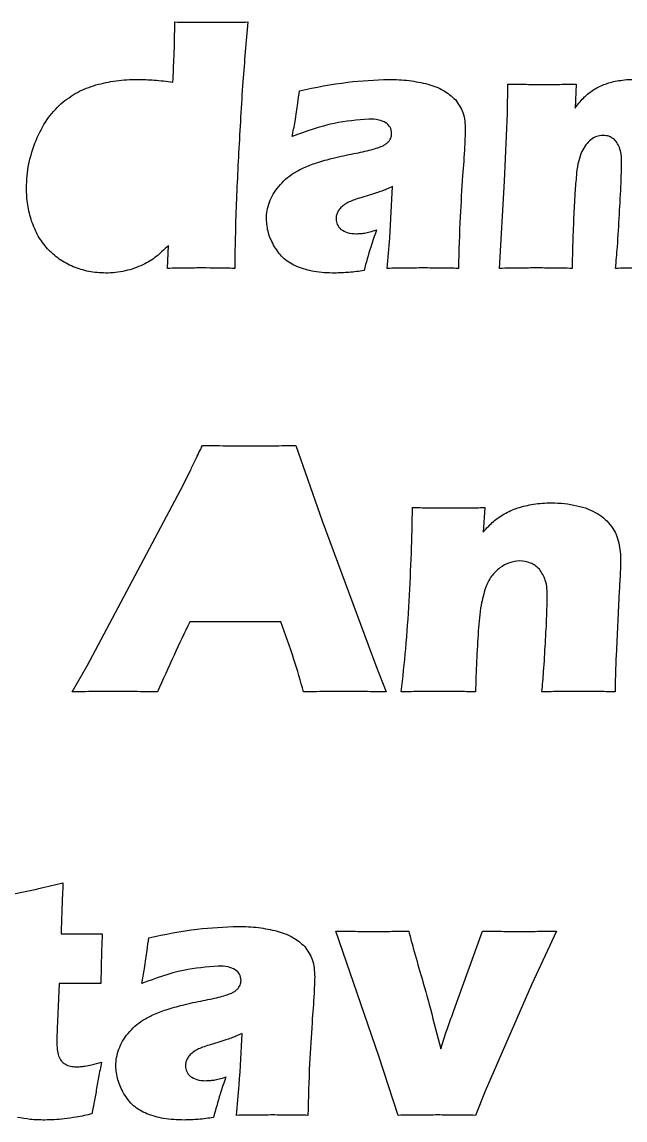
# Model space of a CAD drawing. Header units: millimetres. Extents: x -117 to 117, y -133 to 133.
# Drawn here: x -15.16 to -7.82, y 83.51 to 96.88 of the extents above; entities that cross this region are included whole.
import ezdxf

# ---------------------------------------------------------------- set-up
doc = ezdxf.new("R2010")
doc.units = ezdxf.units.MM
doc.layers.get('0').update_dxf_attribs({"linetype": 'CONTINUOUS'})

msp = doc.modelspace()

# ---------------------------------------------------------------- linework, layer by layer
for p, q in [((-9.248, 95.768), (-9.243, 96.124)), ((-8.41, 96.124), (-8.425, 95.832)), ((-9.283, 94.94), (-9.248, 95.768)), ((-9.344, 93.88), (-9.283, 94.94)), ((-13.388, 93.88), (-13.375, 94.159)), ((-11.825, 91.724), (-11.504, 90.808)), ((-13.231, 91.181), (-13.11, 91.421)), ((-14.368, 89.041), (-13.231, 91.181)), ((-9.522, 90.968), (-9.544, 90.669)), ((-11.504, 90.808), (-10.852, 89.045)), ((-7.887, 89.955), (-7.925, 89.159)), ((-12.008, 89.577), (-13.115, 89.577)), ((-14.551, 88.724), (-14.368, 89.041)), ((-10.852, 89.045), (-10.724, 88.724)), ((-15.478, 86.221), (-15.102, 86.298)), ((-14.684, 85.779), (-14.183, 85.779)), ((-10.813, 84.289), (-11.339, 85.812)), ((-9.9, 84.843), (-9.551, 85.812)), ((-8.651, 85.812), (-8.954, 85.159)), ((-14.706, 85.175), (-14.732, 84.625)), ((-14.2, 85.175), (-14.706, 85.175)), ((-8.954, 85.159), (-9.518, 83.863)), ((-10.061, 84.379), (-10.003, 84.562)), ((-10.58, 83.568), (-10.813, 84.289)), ((-14.259, 83.854), (-14.308, 83.586)), ((-9.518, 83.863), (-9.639, 83.568))]:
    msp.add_line(p, q)
for points, knots in [([(-13.323, 96.148), (-13.318, 96.253), (-13.305, 96.497), (-13.301, 96.741), (-13.299, 96.88)], [0, 0, 0, 0, 0.03140773, 0.07323106, 0.07323106, 0.07323106, 0.07323106]), ([(-13.299, 96.88), (-13.217, 96.879), (-13.07, 96.877), (-12.923, 96.876), (-12.858, 96.876)], [0, 0, 0, 0, 0.02453501, 0.04412999, 0.04412999, 0.04412999, 0.04412999]), ([(-12.858, 96.876), (-12.784, 96.876), (-12.634, 96.877), (-12.485, 96.879), (-12.41, 96.88)], [0, 0, 0, 0, 0.02228382, 0.04479009, 0.04479009, 0.04479009, 0.04479009]), ([(-12.41, 96.88), (-12.431, 96.639), (-12.478, 96.108), (-12.506, 95.577), (-12.522, 95.287)], [0, 0, 0, 0, 0.0727184, 0.1597426, 0.1597426, 0.1597426, 0.1597426]), ([(-14.261, 96.114), (-14.179, 96.134), (-14.011, 96.174), (-13.839, 96.179), (-13.75, 96.181)], [0, 0, 0, 0, 0.02511319, 0.05169633, 0.05169633, 0.05169633, 0.05169633]), ([(-13.75, 96.181), (-13.684, 96.18), (-13.541, 96.176), (-13.399, 96.158), (-13.323, 96.148)], [0, 0, 0, 0, 0.01981161, 0.04281875, 0.04281875, 0.04281875, 0.04281875]), ([(-11.781, 96.043), (-11.586, 96.083), (-11.227, 96.157), (-10.86, 96.174), (-10.693, 96.181)], [0, 0, 0, 0, 0.0597576, 0.1098304, 0.1098304, 0.1098304, 0.1098304]), ([(-10.693, 96.181), (-10.61, 96.179), (-10.45, 96.176), (-10.294, 96.14), (-10.219, 96.123)], [0, 0, 0, 0, 0.02488156, 0.04794121, 0.04794121, 0.04794121, 0.04794121]), ([(-8.195, 96.057), (-8.172, 96.071), (-8.127, 96.097), (-8.078, 96.116), (-8.054, 96.125)], [0, 0, 0, 0, 0.00791852, 0.01565284, 0.01565284, 0.01565284, 0.01565284]), ([(-8.054, 96.125), (-8.028, 96.134), (-7.975, 96.151), (-7.92, 96.161), (-7.891, 96.166)], [0, 0, 0, 0, 0.00802273, 0.01677697, 0.01677697, 0.01677697, 0.01677697]), ([(-7.891, 96.166), (-7.861, 96.171), (-7.798, 96.18), (-7.735, 96.181), (-7.702, 96.181)], [0, 0, 0, 0, 0.00930104, 0.01897895, 0.01897895, 0.01897895, 0.01897895]), ([(-14.686, 95.885), (-14.621, 95.935), (-14.492, 96.035), (-14.338, 96.088), (-14.261, 96.114)], [0, 0, 0, 0, 0.02435225, 0.048558, 0.048558, 0.048558, 0.048558]), ([(-11.817, 95.785), (-11.812, 95.82), (-11.8, 95.906), (-11.788, 95.992), (-11.781, 96.043)], [0, 0, 0, 0, 0.01067307, 0.02606255, 0.02606255, 0.02606255, 0.02606255]), ([(-10.219, 96.123), (-10.152, 96.102), (-10.027, 96.063), (-9.928, 95.976), (-9.882, 95.935)], [0, 0, 0, 0, 0.02063481, 0.03890794, 0.03890794, 0.03890794, 0.03890794]), ([(-9.243, 96.124), (-9.167, 96.123), (-9.025, 96.121), (-8.883, 96.12), (-8.817, 96.12)], [0, 0, 0, 0, 0.02275563, 0.04265053, 0.04265053, 0.04265053, 0.04265053]), ([(-8.817, 96.12), (-8.748, 96.12), (-8.612, 96.12), (-8.477, 96.123), (-8.41, 96.124)], [0, 0, 0, 0, 0.02061063, 0.04067292, 0.04067292, 0.04067292, 0.04067292]), ([(-8.31, 95.967), (-8.293, 95.983), (-8.257, 96.016), (-8.216, 96.043), (-8.195, 96.057)], [0, 0, 0, 0, 0.00698816, 0.01466142, 0.01466142, 0.01466142, 0.01466142]), ([(-14.99, 95.439), (-14.95, 95.526), (-14.874, 95.693), (-14.746, 95.823), (-14.686, 95.885)], [0, 0, 0, 0, 0.02867659, 0.05439709, 0.05439709, 0.05439709, 0.05439709]), ([(-9.882, 95.935), (-9.847, 95.884), (-9.77, 95.773), (-9.764, 95.638), (-9.761, 95.564)], [0, 0, 0, 0, 0.01819036, 0.0397766, 0.0397766, 0.0397766, 0.0397766]), ([(-8.425, 95.832), (-8.405, 95.858), (-8.368, 95.905), (-8.328, 95.948), (-8.31, 95.967)], [0, 0, 0, 0, 0.01000148, 0.01777953, 0.01777953, 0.01777953, 0.01777953]), ([(-11.869, 95.485), (-11.858, 95.546), (-11.838, 95.646), (-11.823, 95.746), (-11.817, 95.785)], [0, 0, 0, 0, 0.01869221, 0.03046223, 0.03046223, 0.03046223, 0.03046223]), ([(-10.936, 95.698), (-11.078, 95.686), (-11.398, 95.658), (-11.701, 95.547), (-11.869, 95.485)], [0, 0, 0, 0, 0.04256844, 0.09613902, 0.09613902, 0.09613902, 0.09613902]), ([(-10.729, 95.653), (-10.758, 95.666), (-10.823, 95.696), (-10.895, 95.697), (-10.936, 95.698)], [0, 0, 0, 0, 0.00931176, 0.02133658, 0.02133658, 0.02133658, 0.02133658]), ([(-10.659, 95.524), (-10.662, 95.551), (-10.668, 95.603), (-10.709, 95.636), (-10.729, 95.653)], [0, 0, 0, 0, 0.00759628, 0.01519113, 0.01519113, 0.01519113, 0.01519113]), ([(-10.706, 95.413), (-10.698, 95.422), (-10.684, 95.437), (-10.674, 95.457), (-10.67, 95.466)], [0, 0, 0, 0, 0.003372333, 0.006432949, 0.006432949, 0.006432949, 0.006432949]), ([(-10.67, 95.466), (-10.667, 95.475), (-10.66, 95.494), (-10.659, 95.514), (-10.659, 95.524)], [0, 0, 0, 0, 0.002947216, 0.005954323, 0.005954323, 0.005954323, 0.005954323]), ([(-9.761, 95.564), (-9.764, 95.497), (-9.77, 95.312), (-9.785, 95.128), (-9.794, 95.01)], [0, 0, 0, 0, 0.02001687, 0.05548736, 0.05548736, 0.05548736, 0.05548736]), ([(-8.084, 95.498), (-8.111, 95.496), (-8.166, 95.492), (-8.211, 95.462), (-8.233, 95.447)], [0, 0, 0, 0, 0.00812076, 0.01601405, 0.01601405, 0.01601405, 0.01601405]), ([(-7.957, 95.458), (-7.975, 95.47), (-8.014, 95.495), (-8.059, 95.497), (-8.084, 95.498)], [0, 0, 0, 0, 0.0062689, 0.01345266, 0.01345266, 0.01345266, 0.01345266]), ([(-7.884, 95.353), (-7.893, 95.374), (-7.911, 95.413), (-7.942, 95.444), (-7.957, 95.458)], [0, 0, 0, 0, 0.00672272, 0.012965, 0.012965, 0.012965, 0.012965]), ([(-15.107, 94.858), (-15.102, 94.957), (-15.092, 95.156), (-15.024, 95.344), (-14.99, 95.439)], [0, 0, 0, 0, 0.02948513, 0.0594692, 0.0594692, 0.0594692, 0.0594692]), ([(-11.118, 95.278), (-11.082, 95.285), (-11.011, 95.299), (-10.942, 95.317), (-10.908, 95.325)], [0, 0, 0, 0, 0.0111929, 0.02151087, 0.02151087, 0.02151087, 0.02151087]), ([(-10.908, 95.325), (-10.881, 95.333), (-10.835, 95.345), (-10.79, 95.362), (-10.772, 95.369)], [0, 0, 0, 0, 0.0085177, 0.01432316, 0.01432316, 0.01432316, 0.01432316]), ([(-10.772, 95.369), (-10.759, 95.376), (-10.736, 95.387), (-10.716, 95.405), (-10.706, 95.413)], [0, 0, 0, 0, 0.004203529, 0.007952416, 0.007952416, 0.007952416, 0.007952416]), ([(-8.233, 95.447), (-8.254, 95.428), (-8.299, 95.386), (-8.327, 95.331), (-8.342, 95.302)], [0, 0, 0, 0, 0.00852987, 0.01824964, 0.01824964, 0.01824964, 0.01824964]), ([(-7.857, 95.155), (-7.858, 95.194), (-7.858, 95.261), (-7.876, 95.326), (-7.884, 95.353)], [0, 0, 0, 0, 0.01155722, 0.02003312, 0.02003312, 0.02003312, 0.02003312]), ([(-12.522, 95.287), (-12.536, 95.013), (-12.56, 94.544), (-12.567, 94.075), (-12.57, 93.88)], [0, 0, 0, 0, 0.0822774, 0.1407514, 0.1407514, 0.1407514, 0.1407514]), ([(-11.572, 95.166), (-11.504, 95.186), (-11.355, 95.231), (-11.202, 95.261), (-11.118, 95.278)], [0, 0, 0, 0, 0.02109876, 0.04675507, 0.04675507, 0.04675507, 0.04675507]), ([(-8.342, 95.302), (-8.356, 95.265), (-8.388, 95.181), (-8.4, 95.092), (-8.406, 95.042)], [0, 0, 0, 0, 0.0118765, 0.02689832, 0.02689832, 0.02689832, 0.02689832]), ([(-11.854, 95.04), (-11.814, 95.063), (-11.724, 95.114), (-11.626, 95.147), (-11.572, 95.166)], [0, 0, 0, 0, 0.0138471, 0.0309895, 0.0309895, 0.0309895, 0.0309895]), ([(-7.884, 94.538), (-7.877, 94.666), (-7.864, 94.872), (-7.859, 95.078), (-7.857, 95.155)], [0, 0, 0, 0, 0.0385686, 0.06181996, 0.06181996, 0.06181996, 0.06181996]), ([(-12.034, 94.878), (-12.007, 94.909), (-11.954, 94.969), (-11.887, 95.016), (-11.854, 95.04)], [0, 0, 0, 0, 0.01210367, 0.02427188, 0.02427188, 0.02427188, 0.02427188]), ([(-9.794, 95.01), (-9.805, 94.844), (-9.829, 94.468), (-9.839, 94.091), (-9.845, 93.88)], [0, 0, 0, 0, 0.0498649, 0.1130879, 0.1130879, 0.1130879, 0.1130879]), ([(-8.406, 95.042), (-8.412, 94.972), (-8.428, 94.803), (-8.435, 94.634), (-8.44, 94.535)], [0, 0, 0, 0, 0.02103745, 0.0507795, 0.0507795, 0.0507795, 0.0507795]), ([(-15.043, 94.455), (-15.062, 94.521), (-15.099, 94.653), (-15.104, 94.79), (-15.107, 94.858)], [0, 0, 0, 0, 0.02037602, 0.04095965, 0.04095965, 0.04095965, 0.04095965]), ([(-12.147, 94.685), (-12.133, 94.718), (-12.104, 94.787), (-12.058, 94.847), (-12.034, 94.878)], [0, 0, 0, 0, 0.01082528, 0.02248416, 0.02248416, 0.02248416, 0.02248416]), ([(-10.777, 94.821), (-10.799, 94.814), (-10.854, 94.795), (-10.909, 94.778), (-10.943, 94.768)], [0, 0, 0, 0, 0.00685766, 0.0173757, 0.0173757, 0.0173757, 0.0173757]), ([(-10.647, 94.878), (-10.671, 94.867), (-10.714, 94.846), (-10.759, 94.829), (-10.777, 94.821)], [0, 0, 0, 0, 0.00817121, 0.01424567, 0.01424567, 0.01424567, 0.01424567]), ([(-10.713, 93.88), (-10.702, 94.004), (-10.672, 94.336), (-10.657, 94.669), (-10.647, 94.878)], [0, 0, 0, 0, 0.0371678, 0.1000118, 0.1000118, 0.1000118, 0.1000118]), ([(-12.184, 94.483), (-12.182, 94.517), (-12.179, 94.586), (-12.158, 94.652), (-12.147, 94.685)], [0, 0, 0, 0, 0.01025989, 0.0206228, 0.0206228, 0.0206228, 0.0206228]), ([(-11.128, 94.709), (-11.149, 94.701), (-11.19, 94.684), (-11.227, 94.659), (-11.244, 94.647)], [0, 0, 0, 0, 0.00682664, 0.01318731, 0.01318731, 0.01318731, 0.01318731]), ([(-10.943, 94.768), (-10.978, 94.758), (-11.04, 94.739), (-11.102, 94.718), (-11.128, 94.709)], [0, 0, 0, 0, 0.01103776, 0.01945552, 0.01945552, 0.01945552, 0.01945552]), ([(-11.314, 94.57), (-11.321, 94.557), (-11.333, 94.529), (-11.335, 94.498), (-11.335, 94.483)], [0, 0, 0, 0, 0.004458405, 0.00910311, 0.00910311, 0.00910311, 0.00910311]), ([(-11.244, 94.647), (-11.259, 94.636), (-11.287, 94.614), (-11.306, 94.584), (-11.314, 94.57)], [0, 0, 0, 0, 0.00567317, 0.01047244, 0.01047244, 0.01047244, 0.01047244]), ([(-8.44, 94.535), (-8.445, 94.424), (-8.454, 94.206), (-8.458, 93.987), (-8.46, 93.88)], [0, 0, 0, 0, 0.03343056, 0.06552644, 0.06552644, 0.06552644, 0.06552644]), ([(-7.931, 93.88), (-7.923, 93.968), (-7.904, 94.187), (-7.892, 94.406), (-7.884, 94.538)], [0, 0, 0, 0, 0.02629872, 0.06588344, 0.06588344, 0.06588344, 0.06588344]), ([(-14.85, 94.119), (-14.89, 94.169), (-14.973, 94.27), (-15.019, 94.393), (-15.043, 94.455)], [0, 0, 0, 0, 0.01918587, 0.039012, 0.039012, 0.039012, 0.039012]), ([(-12.086, 94.144), (-12.114, 94.199), (-12.169, 94.306), (-12.179, 94.425), (-12.184, 94.483)], [0, 0, 0, 0, 0.01844419, 0.03554301, 0.03554301, 0.03554301, 0.03554301]), ([(-11.335, 94.483), (-11.333, 94.458), (-11.327, 94.409), (-11.293, 94.373), (-11.276, 94.355)], [0, 0, 0, 0, 0.00708023, 0.01441037, 0.01441037, 0.01441037, 0.01441037]), ([(-11.276, 94.355), (-11.251, 94.34), (-11.193, 94.304), (-11.125, 94.303), (-11.087, 94.302)], [0, 0, 0, 0, 0.00865001, 0.01993583, 0.01993583, 0.01993583, 0.01993583]), ([(-11.087, 94.302), (-11.071, 94.303), (-11.038, 94.303), (-11.005, 94.308), (-10.988, 94.31)], [0, 0, 0, 0, 0.004784158, 0.009926417, 0.009926417, 0.009926417, 0.009926417]), ([(-10.843, 94.348), (-10.867, 94.279), (-10.923, 94.116), (-10.969, 93.95), (-10.995, 93.854)], [0, 0, 0, 0, 0.02196224, 0.05173634, 0.05173634, 0.05173634, 0.05173634]), ([(-10.988, 94.31), (-10.967, 94.314), (-10.918, 94.324), (-10.87, 94.34), (-10.843, 94.348)], [0, 0, 0, 0, 0.00640674, 0.01501924, 0.01501924, 0.01501924, 0.01501924]), ([(-13.375, 94.159), (-13.402, 94.134), (-13.45, 94.087), (-13.502, 94.044), (-13.525, 94.024)], [0, 0, 0, 0, 0.01101727, 0.02015177, 0.02015177, 0.02015177, 0.02015177]), ([(-11.807, 93.899), (-11.864, 93.928), (-11.977, 93.986), (-12.05, 94.092), (-12.086, 94.144)], [0, 0, 0, 0, 0.01886196, 0.03766769, 0.03766769, 0.03766769, 0.03766769]), ([(-14.537, 93.9), (-14.595, 93.928), (-14.712, 93.984), (-14.804, 94.074), (-14.85, 94.119)], [0, 0, 0, 0, 0.01938283, 0.03841815, 0.03841815, 0.03841815, 0.03841815]), ([(-13.525, 94.024), (-13.549, 94.007), (-13.6, 93.969), (-13.658, 93.94), (-13.689, 93.924)], [0, 0, 0, 0, 0.00887696, 0.01921222, 0.01921222, 0.01921222, 0.01921222]), ([(-14.142, 93.823), (-14.211, 93.826), (-14.346, 93.832), (-14.474, 93.878), (-14.537, 93.9)], [0, 0, 0, 0, 0.02049571, 0.04038247, 0.04038247, 0.04038247, 0.04038247]), ([(-13.689, 93.924), (-13.723, 93.909), (-13.792, 93.878), (-13.866, 93.859), (-13.904, 93.85)], [0, 0, 0, 0, 0.01123063, 0.02282608, 0.02282608, 0.02282608, 0.02282608]), ([(-12.962, 93.885), (-13.026, 93.885), (-13.169, 93.884), (-13.311, 93.882), (-13.388, 93.88)], [0, 0, 0, 0, 0.0194586, 0.04265717, 0.04265717, 0.04265717, 0.04265717]), ([(-12.57, 93.88), (-12.642, 93.882), (-12.772, 93.884), (-12.903, 93.885), (-12.962, 93.885)], [0, 0, 0, 0, 0.02155032, 0.0391407, 0.0391407, 0.0391407, 0.0391407]), ([(-11.353, 93.823), (-11.437, 93.825), (-11.592, 93.829), (-11.739, 93.877), (-11.807, 93.899)], [0, 0, 0, 0, 0.02504476, 0.04623409, 0.04623409, 0.04623409, 0.04623409]), ([(-10.995, 93.854), (-11.056, 93.845), (-11.175, 93.828), (-11.295, 93.825), (-11.353, 93.823)], [0, 0, 0, 0, 0.0185505, 0.0359849, 0.0359849, 0.0359849, 0.0359849]), ([(-10.274, 93.885), (-10.345, 93.885), (-10.491, 93.884), (-10.638, 93.882), (-10.713, 93.88)], [0, 0, 0, 0, 0.02133016, 0.0439828, 0.0439828, 0.0439828, 0.0439828]), ([(-9.845, 93.88), (-9.916, 93.882), (-10.059, 93.884), (-10.202, 93.885), (-10.274, 93.885)], [0, 0, 0, 0, 0.02149692, 0.04288382, 0.04288382, 0.04288382, 0.04288382]), ([(-8.891, 93.885), (-8.959, 93.885), (-9.11, 93.884), (-9.261, 93.882), (-9.344, 93.88)], [0, 0, 0, 0, 0.02046185, 0.0453249, 0.0453249, 0.0453249, 0.0453249]), ([(-8.46, 93.88), (-8.54, 93.882), (-8.684, 93.884), (-8.827, 93.885), (-8.891, 93.885)], [0, 0, 0, 0, 0.0240935, 0.04312439, 0.04312439, 0.04312439, 0.04312439]), ([(-7.476, 93.885), (-7.546, 93.885), (-7.698, 93.884), (-7.849, 93.882), (-7.931, 93.88)], [0, 0, 0, 0, 0.02102547, 0.04545606, 0.04545606, 0.04545606, 0.04545606]), ([(-13.904, 93.85), (-13.943, 93.842), (-14.022, 93.826), (-14.102, 93.824), (-14.142, 93.823)], [0, 0, 0, 0, 0.01189157, 0.02402117, 0.02402117, 0.02402117, 0.02402117]), ([(-13.11, 91.421), (-13.089, 91.464), (-13.039, 91.565), (-12.991, 91.666), (-12.963, 91.724)], [0, 0, 0, 0, 0.01432739, 0.03371873, 0.03371873, 0.03371873, 0.03371873]), ([(-12.963, 91.724), (-12.852, 91.723), (-12.663, 91.721), (-12.475, 91.72), (-12.398, 91.72)], [0, 0, 0, 0, 0.03345938, 0.05647848, 0.05647848, 0.05647848, 0.05647848]), ([(-12.398, 91.72), (-12.299, 91.72), (-12.108, 91.72), (-11.916, 91.723), (-11.825, 91.724)], [0, 0, 0, 0, 0.02983209, 0.05735806, 0.05735806, 0.05735806, 0.05735806]), ([(-10.445, 89.827), (-10.435, 90.022), (-10.415, 90.403), (-10.408, 90.783), (-10.405, 90.968)], [0, 0, 0, 0, 0.0587708, 0.1142538, 0.1142538, 0.1142538, 0.1142538]), ([(-10.405, 90.968), (-10.323, 90.967), (-10.171, 90.965), (-10.019, 90.964), (-9.949, 90.964)], [0, 0, 0, 0, 0.02459461, 0.0455557, 0.0455557, 0.0455557, 0.0455557]), ([(-9.949, 90.964), (-9.876, 90.964), (-9.734, 90.964), (-9.592, 90.967), (-9.522, 90.968)], [0, 0, 0, 0, 0.02178601, 0.04269506, 0.04269506, 0.04269506, 0.04269506]), ([(-9.288, 90.89), (-9.261, 90.905), (-9.208, 90.934), (-9.151, 90.954), (-9.122, 90.964)], [0, 0, 0, 0, 0.00903009, 0.01817682, 0.01817682, 0.01817682, 0.01817682]), ([(-9.122, 90.964), (-9.092, 90.973), (-9.028, 90.992), (-8.963, 91.003), (-8.93, 91.009)], [0, 0, 0, 0, 0.0095501, 0.01976498, 0.01976498, 0.01976498, 0.01976498]), ([(-8.93, 91.009), (-8.894, 91.014), (-8.822, 91.024), (-8.748, 91.025), (-8.711, 91.025)], [0, 0, 0, 0, 0.01075816, 0.0219471, 0.0219471, 0.0219471, 0.0219471]), ([(-8.711, 91.025), (-8.659, 91.024), (-8.555, 91.021), (-8.453, 91.001), (-8.402, 90.991)], [0, 0, 0, 0, 0.01565486, 0.03111289, 0.03111289, 0.03111289, 0.03111289]), ([(-8.402, 90.991), (-8.355, 90.98), (-8.268, 90.958), (-8.188, 90.915), (-8.151, 90.895)], [0, 0, 0, 0, 0.01441878, 0.02704909, 0.02704909, 0.02704909, 0.02704909]), ([(-9.544, 90.669), (-9.522, 90.694), (-9.482, 90.738), (-9.438, 90.78), (-9.419, 90.798)], [0, 0, 0, 0, 0.00993345, 0.01795768, 0.01795768, 0.01795768, 0.01795768]), ([(-9.419, 90.798), (-9.399, 90.814), (-9.358, 90.848), (-9.312, 90.876), (-9.288, 90.89)], [0, 0, 0, 0, 0.00752995, 0.01602798, 0.01602798, 0.01602798, 0.01602798]), ([(-8.151, 90.895), (-8.118, 90.873), (-8.054, 90.829), (-8.006, 90.769), (-7.981, 90.739)], [0, 0, 0, 0, 0.01164859, 0.02312901, 0.02312901, 0.02312901, 0.02312901]), ([(-7.981, 90.739), (-7.961, 90.707), (-7.92, 90.645), (-7.901, 90.573), (-7.891, 90.538)], [0, 0, 0, 0, 0.01122811, 0.02216648, 0.02216648, 0.02216648, 0.02216648]), ([(-7.891, 90.538), (-7.885, 90.501), (-7.872, 90.428), (-7.87, 90.353), (-7.869, 90.316)], [0, 0, 0, 0, 0.01105767, 0.02233491, 0.02233491, 0.02233491, 0.02233491]), ([(-9.1, 90.318), (-9.142, 90.314), (-9.23, 90.306), (-9.303, 90.259), (-9.341, 90.234)], [0, 0, 0, 0, 0.01257751, 0.02583706, 0.02583706, 0.02583706, 0.02583706]), ([(-8.859, 90.22), (-8.893, 90.248), (-8.963, 90.306), (-9.054, 90.314), (-9.1, 90.318)], [0, 0, 0, 0, 0.01306207, 0.02656753, 0.02656753, 0.02656753, 0.02656753]), ([(-7.869, 90.316), (-7.871, 90.272), (-7.874, 90.151), (-7.882, 90.031), (-7.887, 89.955)], [0, 0, 0, 0, 0.01319418, 0.03609027, 0.03609027, 0.03609027, 0.03609027]), ([(-9.341, 90.234), (-9.377, 90.202), (-9.453, 90.134), (-9.494, 90.041), (-9.516, 89.991)], [0, 0, 0, 0, 0.01434385, 0.03023812, 0.03023812, 0.03023812, 0.03023812]), ([(-8.763, 89.874), (-8.764, 89.946), (-8.765, 90.071), (-8.831, 90.176), (-8.859, 90.22)], [0, 0, 0, 0, 0.02120662, 0.03653513, 0.03653513, 0.03653513, 0.03653513]), ([(-9.516, 89.991), (-9.535, 89.921), (-9.583, 89.75), (-9.595, 89.572), (-9.603, 89.467)], [0, 0, 0, 0, 0.02171665, 0.05325101, 0.05325101, 0.05325101, 0.05325101]), ([(-8.786, 89.319), (-8.779, 89.431), (-8.769, 89.616), (-8.765, 89.801), (-8.763, 89.874)], [0, 0, 0, 0, 0.03363995, 0.05554259, 0.05554259, 0.05554259, 0.05554259]), ([(-10.542, 88.724), (-10.522, 88.899), (-10.48, 89.266), (-10.457, 89.634), (-10.445, 89.827)], [0, 0, 0, 0, 0.0527964, 0.1106626, 0.1106626, 0.1106626, 0.1106626]), ([(-13.115, 89.577), (-13.18, 89.442), (-13.317, 89.16), (-13.444, 88.873), (-13.51, 88.724)], [0, 0, 0, 0, 0.04506475, 0.09399581, 0.09399581, 0.09399581, 0.09399581]), ([(-11.73, 88.724), (-11.768, 88.856), (-11.85, 89.144), (-11.953, 89.425), (-12.008, 89.577)], [0, 0, 0, 0, 0.04117548, 0.08973607, 0.08973607, 0.08973607, 0.08973607]), ([(-9.603, 89.467), (-9.61, 89.345), (-9.626, 89.097), (-9.633, 88.849), (-9.637, 88.724)], [0, 0, 0, 0, 0.03687434, 0.07436919, 0.07436919, 0.07436919, 0.07436919]), ([(-8.828, 88.724), (-8.82, 88.807), (-8.803, 89.005), (-8.792, 89.203), (-8.786, 89.319)], [0, 0, 0, 0, 0.02494717, 0.05960241, 0.05960241, 0.05960241, 0.05960241]), ([(-7.925, 89.159), (-7.928, 89.084), (-7.934, 88.939), (-7.936, 88.794), (-7.936, 88.724)], [0, 0, 0, 0, 0.02265272, 0.04353361, 0.04353361, 0.04353361, 0.04353361]), ([(-14.012, 88.729), (-14.084, 88.728), (-14.264, 88.728), (-14.444, 88.726), (-14.551, 88.724)], [0, 0, 0, 0, 0.02183846, 0.05390651, 0.05390651, 0.05390651, 0.05390651]), ([(-13.51, 88.724), (-13.62, 88.726), (-13.787, 88.727), (-13.954, 88.728), (-14.012, 88.729)], [0, 0, 0, 0, 0.03300355, 0.05016336, 0.05016336, 0.05016336, 0.05016336]), ([(-11.186, 88.729), (-11.262, 88.728), (-11.444, 88.728), (-11.625, 88.726), (-11.73, 88.724)], [0, 0, 0, 0, 0.02282741, 0.05434617, 0.05434617, 0.05434617, 0.05434617]), ([(-10.724, 88.724), (-10.826, 88.726), (-10.98, 88.727), (-11.134, 88.728), (-11.186, 88.729)], [0, 0, 0, 0, 0.03058421, 0.04620435, 0.04620435, 0.04620435, 0.04620435]), ([(-10.065, 88.729), (-10.142, 88.729), (-10.3, 88.728), (-10.459, 88.726), (-10.542, 88.724)], [0, 0, 0, 0, 0.02290132, 0.04767092, 0.04767092, 0.04767092, 0.04767092]), ([(-9.637, 88.724), (-9.709, 88.726), (-9.852, 88.728), (-9.995, 88.729), (-10.065, 88.729)], [0, 0, 0, 0, 0.02169478, 0.04283612, 0.04283612, 0.04283612, 0.04283612]), ([(-8.351, 88.729), (-8.434, 88.729), (-8.593, 88.728), (-8.752, 88.726), (-8.828, 88.724)], [0, 0, 0, 0, 0.02497745, 0.04765059, 0.04765059, 0.04765059, 0.04765059]), ([(-7.936, 88.724), (-8.008, 88.726), (-8.146, 88.728), (-8.284, 88.729), (-8.351, 88.729)], [0, 0, 0, 0, 0.0214664, 0.0415034, 0.0415034, 0.0415034, 0.0415034]), ([(-15.102, 86.298), (-15.048, 86.309), (-14.901, 86.341), (-14.754, 86.377), (-14.662, 86.399)], [0, 0, 0, 0, 0.01654936, 0.04515266, 0.04515266, 0.04515266, 0.04515266]), ([(-14.662, 86.399), (-14.666, 86.299), (-14.676, 86.093), (-14.681, 85.886), (-14.684, 85.779)], [0, 0, 0, 0, 0.02991953, 0.06201947, 0.06201947, 0.06201947, 0.06201947]), ([(-13.616, 85.731), (-13.42, 85.771), (-13.061, 85.845), (-12.695, 85.862), (-12.528, 85.869)], [0, 0, 0, 0, 0.0597581, 0.1098304, 0.1098304, 0.1098304, 0.1098304]), ([(-12.528, 85.869), (-12.444, 85.867), (-12.284, 85.863), (-12.128, 85.828), (-12.053, 85.811)], [0, 0, 0, 0, 0.02488156, 0.04794119, 0.04794119, 0.04794119, 0.04794119]), ([(-14.183, 85.779), (-14.188, 85.653), (-14.196, 85.451), (-14.199, 85.25), (-14.2, 85.175)], [0, 0, 0, 0, 0.03798985, 0.06046677, 0.06046677, 0.06046677, 0.06046677]), ([(-13.651, 85.473), (-13.646, 85.508), (-13.634, 85.594), (-13.623, 85.68), (-13.616, 85.731)], [0, 0, 0, 0, 0.01067277, 0.02606236, 0.02606236, 0.02606236, 0.02606236]), ([(-12.053, 85.811), (-11.986, 85.79), (-11.861, 85.751), (-11.763, 85.664), (-11.716, 85.623)], [0, 0, 0, 0, 0.02063485, 0.03890806, 0.03890806, 0.03890806, 0.03890806]), ([(-11.339, 85.812), (-11.258, 85.811), (-11.103, 85.808), (-10.947, 85.808), (-10.872, 85.808)], [0, 0, 0, 0, 0.02419887, 0.04663719, 0.04663719, 0.04663719, 0.04663719]), ([(-10.872, 85.808), (-10.8, 85.808), (-10.659, 85.808), (-10.518, 85.811), (-10.45, 85.812)], [0, 0, 0, 0, 0.02177552, 0.04223449, 0.04223449, 0.04223449, 0.04223449]), ([(-10.45, 85.812), (-10.432, 85.743), (-10.385, 85.565), (-10.334, 85.389), (-10.303, 85.281)], [0, 0, 0, 0, 0.02157879, 0.05508717, 0.05508717, 0.05508717, 0.05508717]), ([(-9.551, 85.812), (-9.474, 85.811), (-9.325, 85.808), (-9.176, 85.808), (-9.103, 85.808)], [0, 0, 0, 0, 0.0230622, 0.04480339, 0.04480339, 0.04480339, 0.04480339]), ([(-9.103, 85.808), (-9.029, 85.808), (-8.878, 85.808), (-8.728, 85.811), (-8.651, 85.812)], [0, 0, 0, 0, 0.02218083, 0.04524303, 0.04524303, 0.04524303, 0.04524303]), ([(-11.716, 85.623), (-11.681, 85.572), (-11.604, 85.461), (-11.599, 85.325), (-11.595, 85.252)], [0, 0, 0, 0, 0.01819036, 0.03977648, 0.03977648, 0.03977648, 0.03977648]), ([(-13.703, 85.173), (-13.692, 85.234), (-13.672, 85.334), (-13.657, 85.434), (-13.651, 85.473)], [0, 0, 0, 0, 0.01869224, 0.03046245, 0.03046245, 0.03046245, 0.03046245]), ([(-12.77, 85.386), (-12.912, 85.374), (-13.232, 85.346), (-13.535, 85.235), (-13.703, 85.173)], [0, 0, 0, 0, 0.04256798, 0.09613852, 0.09613852, 0.09613852, 0.09613852]), ([(-12.563, 85.341), (-12.592, 85.354), (-12.657, 85.384), (-12.729, 85.385), (-12.77, 85.386)], [0, 0, 0, 0, 0.00931176, 0.02133657, 0.02133657, 0.02133657, 0.02133657]), ([(-12.493, 85.212), (-12.496, 85.238), (-12.502, 85.291), (-12.543, 85.324), (-12.563, 85.341)], [0, 0, 0, 0, 0.00759639, 0.01519116, 0.01519116, 0.01519116, 0.01519116]), ([(-12.504, 85.154), (-12.501, 85.163), (-12.494, 85.182), (-12.493, 85.202), (-12.493, 85.212)], [0, 0, 0, 0, 0.002947445, 0.005954314, 0.005954314, 0.005954314, 0.005954314]), ([(-11.595, 85.252), (-11.598, 85.185), (-11.605, 85), (-11.619, 84.816), (-11.628, 84.698)], [0, 0, 0, 0, 0.02001687, 0.05548736, 0.05548736, 0.05548736, 0.05548736]), ([(-10.303, 85.281), (-10.263, 85.143), (-10.179, 84.844), (-10.102, 84.542), (-10.061, 84.379)], [0, 0, 0, 0, 0.04308767, 0.09341183, 0.09341183, 0.09341183, 0.09341183]), ([(-12.742, 85.013), (-12.715, 85.021), (-12.669, 85.033), (-12.624, 85.05), (-12.606, 85.057)], [0, 0, 0, 0, 0.00851774, 0.01432319, 0.01432319, 0.01432319, 0.01432319]), ([(-12.606, 85.057), (-12.594, 85.064), (-12.57, 85.075), (-12.55, 85.093), (-12.54, 85.101)], [0, 0, 0, 0, 0.004203586, 0.007952324, 0.007952324, 0.007952324, 0.007952324]), ([(-12.54, 85.101), (-12.533, 85.11), (-12.518, 85.125), (-12.508, 85.145), (-12.504, 85.154)], [0, 0, 0, 0, 0.00337264, 0.006433029, 0.006433029, 0.006433029, 0.006433029]), ([(-13.406, 84.854), (-13.338, 84.874), (-13.189, 84.919), (-13.036, 84.949), (-12.952, 84.966)], [0, 0, 0, 0, 0.02109876, 0.04675461, 0.04675461, 0.04675461, 0.04675461]), ([(-12.952, 84.966), (-12.916, 84.973), (-12.845, 84.987), (-12.776, 85.005), (-12.742, 85.013)], [0, 0, 0, 0, 0.01119287, 0.02151087, 0.02151087, 0.02151087, 0.02151087]), ([(-13.688, 84.728), (-13.648, 84.75), (-13.558, 84.802), (-13.46, 84.835), (-13.406, 84.854)], [0, 0, 0, 0, 0.0138471, 0.03098995, 0.03098995, 0.03098995, 0.03098995]), ([(-10.003, 84.562), (-9.993, 84.591), (-9.958, 84.684), (-9.924, 84.778), (-9.9, 84.843)], [0, 0, 0, 0, 0.00926524, 0.02996507, 0.02996507, 0.02996507, 0.02996507]), ([(-13.868, 84.566), (-13.842, 84.596), (-13.788, 84.657), (-13.721, 84.704), (-13.688, 84.728)], [0, 0, 0, 0, 0.01210358, 0.02427141, 0.02427141, 0.02427141, 0.02427141]), ([(-11.628, 84.698), (-11.639, 84.532), (-11.663, 84.156), (-11.673, 83.779), (-11.679, 83.568)], [0, 0, 0, 0, 0.049865, 0.1130878, 0.1130878, 0.1130878, 0.1130878]), ([(-14.732, 84.625), (-14.734, 84.592), (-14.735, 84.539), (-14.736, 84.486), (-14.737, 84.467)], [0, 0, 0, 0, 0.01011527, 0.01583075, 0.01583075, 0.01583075, 0.01583075]), ([(-13.981, 84.373), (-13.967, 84.406), (-13.938, 84.475), (-13.892, 84.535), (-13.868, 84.566)], [0, 0, 0, 0, 0.01082548, 0.02248446, 0.02248446, 0.02248446, 0.02248446]), ([(-12.611, 84.509), (-12.633, 84.501), (-12.688, 84.483), (-12.743, 84.466), (-12.777, 84.456)], [0, 0, 0, 0, 0.00685766, 0.01737574, 0.01737574, 0.01737574, 0.01737574]), ([(-12.481, 84.566), (-12.506, 84.554), (-12.548, 84.534), (-12.593, 84.516), (-12.611, 84.509)], [0, 0, 0, 0, 0.00817117, 0.01424571, 0.01424571, 0.01424571, 0.01424571]), ([(-12.547, 83.568), (-12.536, 83.692), (-12.506, 84.024), (-12.491, 84.357), (-12.481, 84.566)], [0, 0, 0, 0, 0.0371679, 0.1000118, 0.1000118, 0.1000118, 0.1000118]), ([(-14.737, 84.467), (-14.736, 84.435), (-14.735, 84.375), (-14.72, 84.318), (-14.714, 84.291)], [0, 0, 0, 0, 0.00968748, 0.01778697, 0.01778697, 0.01778697, 0.01778697]), ([(-14.018, 84.17), (-14.016, 84.205), (-14.013, 84.274), (-13.992, 84.34), (-13.981, 84.373)], [0, 0, 0, 0, 0.01025965, 0.02062279, 0.02062279, 0.02062279, 0.02062279]), ([(-12.962, 84.397), (-12.983, 84.388), (-13.024, 84.372), (-13.061, 84.347), (-13.078, 84.335)], [0, 0, 0, 0, 0.0068262, 0.01318728, 0.01318728, 0.01318728, 0.01318728]), ([(-12.777, 84.456), (-12.812, 84.446), (-12.874, 84.427), (-12.936, 84.406), (-12.962, 84.397)], [0, 0, 0, 0, 0.01103776, 0.01945548, 0.01945548, 0.01945548, 0.01945548]), ([(-14.714, 84.291), (-14.705, 84.27), (-14.688, 84.228), (-14.65, 84.203), (-14.632, 84.19)], [0, 0, 0, 0, 0.00683324, 0.01323654, 0.01323654, 0.01323654, 0.01323654]), ([(-13.149, 84.258), (-13.155, 84.245), (-13.167, 84.217), (-13.169, 84.186), (-13.169, 84.17)], [0, 0, 0, 0, 0.004458516, 0.009103104, 0.009103104, 0.009103104, 0.009103104]), ([(-13.078, 84.335), (-13.093, 84.323), (-13.121, 84.301), (-13.14, 84.272), (-13.149, 84.258)], [0, 0, 0, 0, 0.00567317, 0.01047244, 0.01047244, 0.01047244, 0.01047244]), ([(-14.632, 84.19), (-14.612, 84.181), (-14.571, 84.163), (-14.526, 84.161), (-14.504, 84.159)], [0, 0, 0, 0, 0.00654892, 0.0133266, 0.0133266, 0.0133266, 0.0133266]), ([(-14.504, 84.159), (-14.486, 84.16), (-14.449, 84.161), (-14.412, 84.165), (-14.394, 84.167)], [0, 0, 0, 0, 0.00539122, 0.01102888, 0.01102888, 0.01102888, 0.01102888]), ([(-14.394, 84.167), (-14.367, 84.172), (-14.299, 84.185), (-14.232, 84.203), (-14.191, 84.214)], [0, 0, 0, 0, 0.00806942, 0.02078208, 0.02078208, 0.02078208, 0.02078208]), ([(-14.191, 84.214), (-14.204, 84.154), (-14.229, 84.034), (-14.249, 83.913), (-14.259, 83.854)], [0, 0, 0, 0, 0.0186096, 0.03668523, 0.03668523, 0.03668523, 0.03668523]), ([(-13.92, 83.832), (-13.948, 83.887), (-14.003, 83.994), (-14.013, 84.113), (-14.018, 84.17)], [0, 0, 0, 0, 0.01844449, 0.03554319, 0.03554319, 0.03554319, 0.03554319]), ([(-13.169, 84.17), (-13.167, 84.146), (-13.161, 84.097), (-13.127, 84.061), (-13.11, 84.043)], [0, 0, 0, 0, 0.00708034, 0.01441039, 0.01441039, 0.01441039, 0.01441039]), ([(-13.11, 84.043), (-13.085, 84.028), (-13.027, 83.992), (-12.959, 83.991), (-12.921, 83.99)], [0, 0, 0, 0, 0.00865001, 0.01993585, 0.01993585, 0.01993585, 0.01993585]), ([(-12.921, 83.99), (-12.905, 83.991), (-12.872, 83.991), (-12.839, 83.996), (-12.822, 83.998)], [0, 0, 0, 0, 0.004784639, 0.009926898, 0.009926898, 0.009926898, 0.009926898]), ([(-12.677, 84.036), (-12.701, 83.967), (-12.757, 83.804), (-12.803, 83.638), (-12.829, 83.542)], [0, 0, 0, 0, 0.02196224, 0.05173634, 0.05173634, 0.05173634, 0.05173634]), ([(-12.822, 83.998), (-12.801, 84.002), (-12.752, 84.012), (-12.704, 84.027), (-12.677, 84.036)], [0, 0, 0, 0, 0.00640674, 0.01501924, 0.01501924, 0.01501924, 0.01501924]), ([(-13.641, 83.587), (-13.698, 83.616), (-13.811, 83.674), (-13.884, 83.779), (-13.92, 83.832)], [0, 0, 0, 0, 0.01886177, 0.03766769, 0.03766769, 0.03766769, 0.03766769]), ([(-14.308, 83.586), (-14.372, 83.572), (-14.485, 83.547), (-14.599, 83.531), (-14.647, 83.524)], [0, 0, 0, 0, 0.01976812, 0.03452015, 0.03452015, 0.03452015, 0.03452015]), ([(-13.187, 83.511), (-13.271, 83.513), (-13.426, 83.517), (-13.573, 83.565), (-13.641, 83.587)], [0, 0, 0, 0, 0.02504429, 0.04623362, 0.04623362, 0.04623362, 0.04623362]), ([(-12.108, 83.573), (-12.179, 83.572), (-12.325, 83.572), (-12.472, 83.57), (-12.547, 83.568)], [0, 0, 0, 0, 0.02133016, 0.04398233, 0.04398233, 0.04398233, 0.04398233]), ([(-11.679, 83.568), (-11.75, 83.57), (-11.893, 83.572), (-12.036, 83.572), (-12.108, 83.573)], [0, 0, 0, 0, 0.02149691, 0.0428843, 0.0428843, 0.0428843, 0.0428843]), ([(-10.096, 83.573), (-10.172, 83.572), (-10.334, 83.572), (-10.495, 83.57), (-10.58, 83.568)], [0, 0, 0, 0, 0.02286079, 0.04836084, 0.04836084, 0.04836084, 0.04836084]), ([(-9.639, 83.568), (-9.72, 83.57), (-9.873, 83.572), (-10.025, 83.572), (-10.096, 83.573)], [0, 0, 0, 0, 0.02440055, 0.04572023, 0.04572023, 0.04572023, 0.04572023]), ([(-14.884, 83.511), (-14.943, 83.512), (-15.054, 83.514), (-15.164, 83.534), (-15.216, 83.543)], [0, 0, 0, 0, 0.01765523, 0.03338751, 0.03338751, 0.03338751, 0.03338751]), ([(-14.647, 83.524), (-14.687, 83.52), (-14.766, 83.513), (-14.845, 83.512), (-14.884, 83.511)], [0, 0, 0, 0, 0.01204645, 0.02367165, 0.02367165, 0.02367165, 0.02367165]), ([(-12.829, 83.542), (-12.89, 83.533), (-13.009, 83.516), (-13.129, 83.513), (-13.187, 83.511)], [0, 0, 0, 0, 0.01855093, 0.03598534, 0.03598534, 0.03598534, 0.03598534])]:
    msp.add_open_spline(points, degree=3, knots=knots)

doc.saveas('drawing.dxf')
